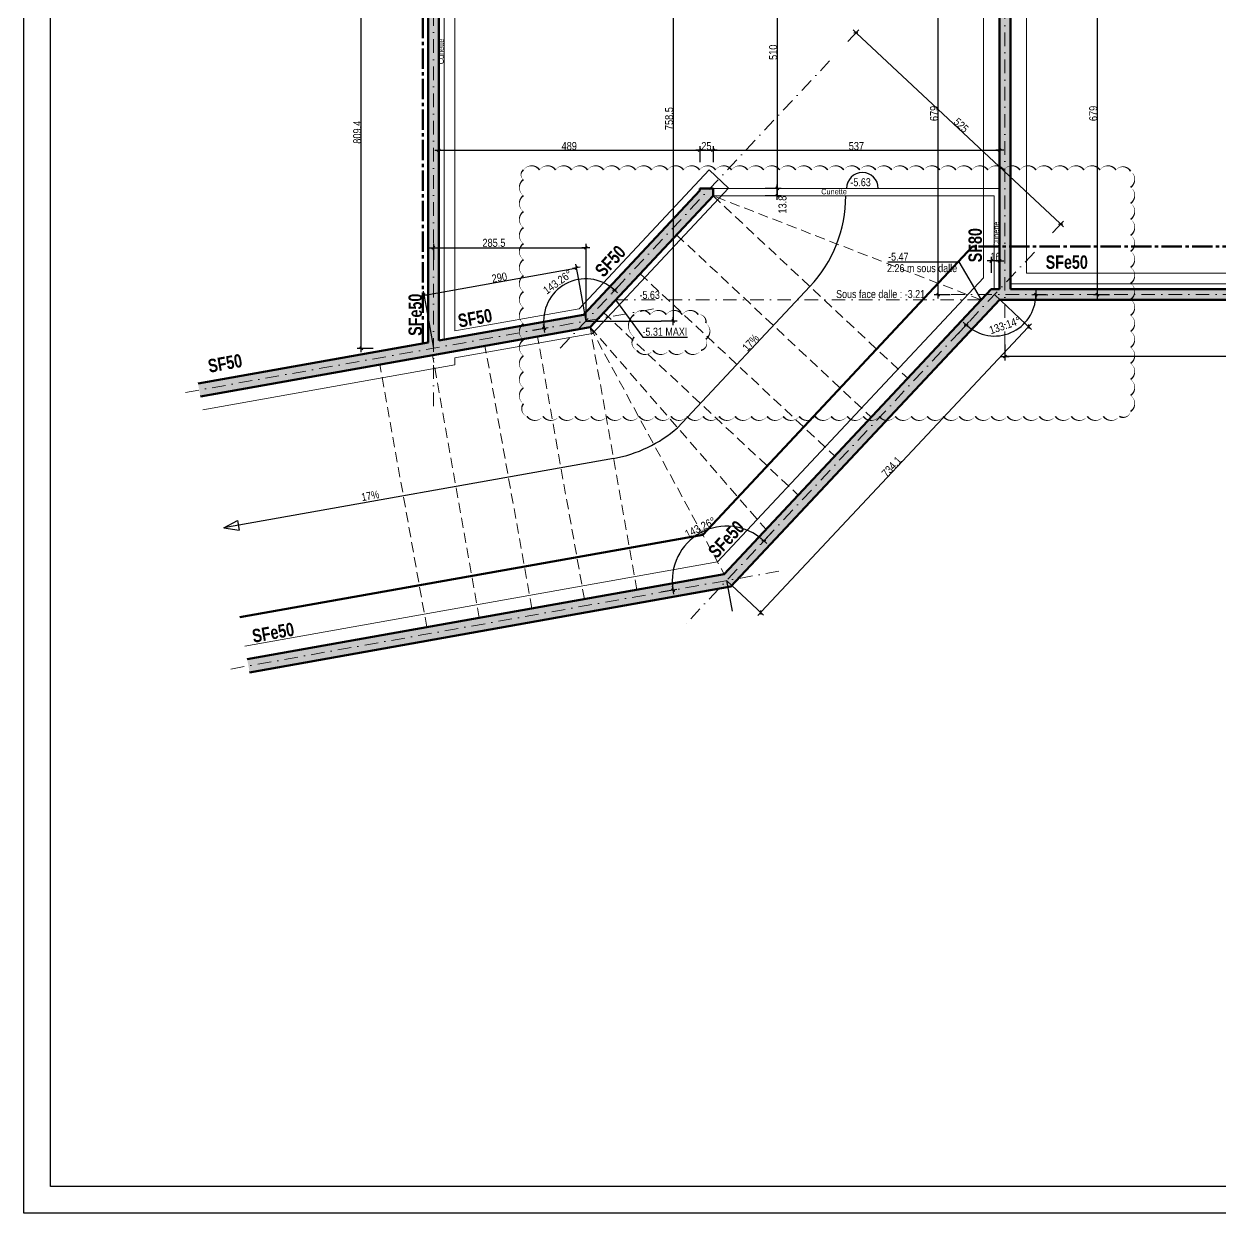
# Model space of a CAD drawing. Header units: centimetres. Extents: x -4990 to 114398, y -61489 to -12305.
# Drawn here: x 28113 to 30354, y -42944 to -40716 of the extents above; entities that cross this region are included whole.
import ezdxf
from ezdxf.enums import TextEntityAlignment as Align

# ---------------------------------------------------------------- set-up
doc = ezdxf.new("R2010")
doc.units = ezdxf.units.CM
doc.header["$LTSCALE"] = 0.5
for name, pattern in [('AXES2', [28.575, 19.05, -3.175, 3.175, -3.175]), ('CACHEX2', [19.05, 12.7, -6.35]), ('TIRETPTX2', [50.8, 25.4, -12.7, 0, -12.7])]:
    doc.linetypes.add(name, pattern=pattern)
doc.layers.get('DEFPOINTS').update_dxf_attribs({"linetype": 'CONTINUOUS'})
for name, color, linetype in [('01_Cad_2', 5, 'CONTINUOUS'), ('01_cote_gen', 4, 'CONTINUOUS'), ('01_poch_murs', 253, 'CONTINUOUS'), ('01_texte', 230, 'CONTINUOUS'), ('AA_COTES', 2, 'CONTINUOUS')]:
    doc.layers.add(name, color=color, linetype=linetype)
for name, color, linetype, lineweight in [('01_murs_coup', 5, 'CONTINUOUS', 60), ('01_sem', 42, 'CONTINUOUS', 15), ('01_tram_axes', 2, 'TIRETPTX2', 9)]:
    doc.layers.add(name, color=color, linetype=linetype, lineweight=lineweight)
doc.styles.add('ARIAL NA', font='ARIALN.TTF')
doc.styles.add('impact', font='impact.ttf')
doc.styles.add('MATTE_TXT', font='arial.ttf')
doc.styles.add('STYLE2', font='ARIALN.TTF')
doc.dimstyles.new('JB50', dxfattribs={"dimscale": 0.1, "dimtxt": 150, "dimasz": 15, "dimexe": 0.1, "dimexo": 0.1, "dimgap": 0.09, "dimtad": 1, "dimdec": 1, "dimdsep": 46, "dimtxsty": 'STYLE2', "dimblk1": 'BOND_G', "dimblk2": 'BOND_D', "dimsah": 1, "dimcen": 1.5, "dimdle": 0.01, "dimse1": 1, "dimse2": 1, "dimclrd": 4, "dimclre": 2, "dimclrt": 6, "dimazin": 2, "dimtfac": 2.333333, "dimtdec": 1, "dimtix": 1, "dimtmove": 2, "dimatfit": 3, "dimldrblk": 'BOND_G', "dimfxl": 1, "dimtolj": 1, "dimtzin": 0, "dimarcsym": 0})

# ---------------------------------------------------------------- blocks, each defined once
blk = doc.blocks.new('BOND_G')
at = {"layer": 'AA_COTES', "color": 0}
for p, q in [((0, -5), (0, 15)), ((5, 0), (-5, 0)), ((1.8, 1.8), (-1.8, -1.8))]:
    blk.add_line(p, q, dxfattribs=at)
blk = doc.blocks.new('BOND_D')
at = {"layer": 'AA_COTES', "color": 0}
for p, q in [((5, 0), (-5, 0)), ((-1.8, -1.8), (1.8, 1.8)), ((0, 5), (0, -15))]:
    blk.add_line(p, q, dxfattribs=at)
blk = doc.blocks.new('*D4047')
at = {"layer": '01_cote_gen', "color": 4, "lineweight": -2, "ltscale": 2, "transparency": 16777216}
blk.add_line((30853.7, -41339.4), (29952.7, -41339.4), dxfattribs=at)
at = {"layer": 'DEFPOINTS', "color": 0, "ltscale": 2}
for p in [(29951.2, -41317.8), (30855.2, -41317.8), (29951.2, -41339.4)]:
    blk.add_point(p, dxfattribs=at)
at = {"layer": '01_cote_gen', "color": 4, "lineweight": -2, "ltscale": 2, "transparency": 16777216, "xscale": 1.5, "yscale": 1.5, "zscale": 1.5, "rotation": 180}
blk.add_blockref('BOND_D', (29951.2, -41339.4), dxfattribs=at)
at = {"layer": '01_cote_gen', "color": 4, "lineweight": -2, "ltscale": 2, "transparency": 16777216, "xscale": 1.5, "yscale": 1.5, "zscale": 1.5}
blk.add_blockref('BOND_G', (30855.2, -41339.4), dxfattribs=at)
at = {"layer": '01_cote_gen', "color": 6, "ltscale": 2, "transparency": 16777216, "insert": (30403.2, -41331.7), "char_height": 15, "attachment_point": 5, "style": 'STYLE2'}
blk.add_mtext('\\A1;904', dxfattribs=at)
blk = doc.blocks.new('*D4052')
at = {"layer": '01_cote_gen', "color": 4, "lineweight": -2, "ltscale": 2, "transparency": 16777216}
blk.add_line((29673, -40733.7), (30054.4, -41090.1), dxfattribs=at)
at = {"layer": 'DEFPOINTS', "color": 0, "ltscale": 2}
for p in [(29622.6, -40785.5), (30055.5, -41091.2), (30006.1, -41143.9)]:
    blk.add_point(p, dxfattribs=at)
at = {"layer": '01_cote_gen', "color": 4, "lineweight": -2, "ltscale": 2, "transparency": 16777216, "xscale": 1.5, "yscale": 1.5, "zscale": 1.5}
for name, p, rotation in [('BOND_G', (29671.9, -40732.7), 136.9369686569223), ('BOND_D', (30055.5, -41091.2), 316.9369686569223)]:
    blk.add_blockref(name, p, dxfattribs=dict(at, rotation=rotation))
at = {"layer": '01_cote_gen', "color": 6, "ltscale": 2, "transparency": 16777216, "insert": (29868.9, -40906.3), "char_height": 15, "attachment_point": 5, "rotation": 316.937, "style": 'STYLE2'}
blk.add_mtext('\\A1;525', dxfattribs=at)
blk = doc.blocks.new('*D4053')
at = {"layer": '01_cote_gen', "color": 4, "lineweight": -2, "ltscale": 2, "transparency": 16777216}
blk.add_line((28881.7, -41135.7), (29164.2, -41135.7), dxfattribs=at)
at = {"layer": 'DEFPOINTS', "color": 0, "ltscale": 2}
for p in [(29165.7, -41135.7), (28880.2, -41157.2), (29165.7, -41247.9)]:
    blk.add_point(p, dxfattribs=at)
at = {"layer": '01_cote_gen', "color": 4, "lineweight": -2, "ltscale": 2, "transparency": 16777216, "xscale": 1.5, "yscale": 1.5, "zscale": 1.5, "rotation": 180}
blk.add_blockref('BOND_G', (28880.2, -41135.7), dxfattribs=at)
at = {"layer": '01_cote_gen', "color": 4, "lineweight": -2, "ltscale": 2, "transparency": 16777216, "xscale": 1.5, "yscale": 1.5, "zscale": 1.5}
blk.add_blockref('BOND_D', (29165.7, -41135.7), dxfattribs=at)
at = {"layer": '01_cote_gen', "color": 6, "ltscale": 2, "transparency": 16777216, "insert": (28993.6, -41126.6), "char_height": 15, "attachment_point": 5, "style": 'STYLE2'}
blk.add_mtext('\\A1;285.5', dxfattribs=at)
blk = doc.blocks.new('*D4054')
at = {"layer": '01_cote_gen', "color": 4, "lineweight": -2, "ltscale": 2, "transparency": 16777216}
blk.add_line((28745.1, -41322.5), (28745.1, -40516), dxfattribs=at)
at = {"layer": 'DEFPOINTS', "color": 0, "ltscale": 2}
for p in [(28745.1, -40514.5), (28754.3, -40514.5), (28880.2, -41324)]:
    blk.add_point(p, dxfattribs=at)
at = {"layer": '01_cote_gen', "color": 4, "lineweight": -2, "ltscale": 2, "transparency": 16777216, "xscale": 1.5, "yscale": 1.5, "zscale": 1.5}
for name, p, rotation in [('BOND_D', (28745.1, -40514.5), 90), ('BOND_G', (28745.1, -41324), 270)]:
    blk.add_blockref(name, p, dxfattribs=dict(at, rotation=rotation))
at = {"layer": '01_cote_gen', "color": 6, "ltscale": 2, "transparency": 16777216, "insert": (28737.5, -40919.3), "char_height": 15, "attachment_point": 5, "rotation": 90, "style": 'STYLE2'}
blk.add_mtext('\\A1;809.4', dxfattribs=at)
blk = doc.blocks.new('*D4066')
at = {"layer": '01_cote_gen', "color": 4, "lineweight": -2, "ltscale": 2, "transparency": 16777216}
blk.add_line((30124.3, -41222.1), (30124.3, -40546.1), dxfattribs=at)
at = {"layer": 'DEFPOINTS', "color": 0, "ltscale": 2}
for p in [(30124.3, -40544.6), (30146.8, -40544.6), (30207.6, -41223.6)]:
    blk.add_point(p, dxfattribs=at)
at = {"layer": '01_cote_gen', "color": 4, "lineweight": -2, "ltscale": 2, "transparency": 16777216, "xscale": 1.5, "yscale": 1.5, "zscale": 1.5}
for name, p, rotation in [('BOND_D', (30124.3, -40544.6), 90), ('BOND_G', (30124.3, -41223.6), 270)]:
    blk.add_blockref(name, p, dxfattribs=dict(at, rotation=rotation))
at = {"layer": '01_cote_gen', "color": 6, "ltscale": 2, "transparency": 16777216, "insert": (30116.6, -40884.1), "char_height": 15, "attachment_point": 5, "rotation": 90, "style": 'STYLE2'}
blk.add_mtext('\\A1;679', dxfattribs=at)
blk = doc.blocks.new('*D4098')
at = {"layer": '01_cote_gen', "color": 4, "lineweight": -2, "ltscale": 2, "transparency": 16777216}
blk.add_line((29994.3, -41284.6), (29494.4, -41818), dxfattribs=at)
at = {"layer": 'DEFPOINTS', "color": 0, "ltscale": 2}
for p in [(29931.5, -41223.6), (29429.5, -41759.3), (29493.4, -41819.1)]:
    blk.add_point(p, dxfattribs=at)
at = {"layer": '01_cote_gen', "color": 4, "lineweight": -2, "ltscale": 2, "transparency": 16777216, "xscale": 1.5, "yscale": 1.5, "zscale": 1.5}
for name, p, rotation in [('BOND_G', (29995.4, -41283.5), 46.85957807586632), ('BOND_D', (29493.4, -41819.1), 226.8595780758663)]:
    blk.add_blockref(name, p, dxfattribs=dict(at, rotation=rotation))
at = {"layer": '01_cote_gen', "color": 6, "ltscale": 2, "transparency": 16777216, "insert": (29738.8, -41546), "char_height": 15, "attachment_point": 5, "rotation": 46.8596, "style": 'STYLE2'}
blk.add_mtext('\\A1;734.1', dxfattribs=at)
blk = doc.blocks.new('*D4099')
at = {"layer": '01_cote_gen', "color": 4, "lineweight": -2, "ltscale": 2, "transparency": 16777216}
blk.add_line((28863.9, -41224.3), (29146.4, -41173.9), dxfattribs=at)
at = {"layer": 'DEFPOINTS', "color": 0, "ltscale": 2}
for p in [(29147.9, -41173.6), (29165.7, -41273), (28880.2, -41324)]:
    blk.add_point(p, dxfattribs=at)
at = {"layer": '01_cote_gen', "color": 4, "lineweight": -2, "ltscale": 2, "transparency": 16777216, "xscale": 1.5, "yscale": 1.5, "zscale": 1.5}
for name, p, rotation in [('BOND_D', (29147.9, -41173.6), 10.11701883034872), ('BOND_G', (28862.4, -41224.6), 190.1170188303487)]:
    blk.add_blockref(name, p, dxfattribs=dict(at, rotation=rotation))
at = {"layer": '01_cote_gen', "color": 6, "ltscale": 2, "transparency": 16777216, "insert": (29003.8, -41191.6), "char_height": 15, "attachment_point": 5, "rotation": 10.117, "style": 'STYLE2'}
blk.add_mtext('\\A1;290', dxfattribs=at)
blk = doc.blocks.new('*D4100')
at = {"layer": '01_cote_gen', "color": 4, "lineweight": -2, "ltscale": 2, "transparency": 16777216}
blk.add_arc((29165.7, -41273), 79, 47.9472, 189.0294, dxfattribs=at)
at = {"layer": 'DEFPOINTS', "color": 0, "ltscale": 2}
for p in [(29159.3, -41194.3), (29227, -41207.6), (29165.7, -41273), (29036.9, -41296)]:
    blk.add_point(p, dxfattribs=at)
at = {"layer": '01_cote_gen', "color": 4, "lineweight": -2, "ltscale": 2, "transparency": 16777216, "xscale": 1.5, "yscale": 1.5, "zscale": 1.5}
for name, p, rotation in [('BOND_G', (29219.7, -41215.4), 317.4034009217252), ('BOND_D', (29087.9, -41286.9), 279.5731959844877)]:
    blk.add_blockref(name, p, dxfattribs=dict(at, rotation=rotation))
at = {"layer": '01_cote_gen', "color": 6, "ltscale": 2, "transparency": 16777216, "insert": (29113.2, -41199.9), "char_height": 15, "attachment_point": 5, "rotation": 35.6733, "style": 'STYLE2'}
blk.add_mtext('\\A1;143.26°', dxfattribs=at)
blk = doc.blocks.new('*D4101')
at = {"layer": '01_cote_gen', "color": 4, "lineweight": -2, "ltscale": 2, "transparency": 16777216}
blk.add_arc((29429.5, -41759.3), 101.9, 47.7027, 189.2739, dxfattribs=at)
at = {"layer": 'DEFPOINTS', "color": 0, "ltscale": 2}
for p in [(29348.8, -41697), (29478.9, -41706.5), (29429.5, -41759.3), (29277.9, -41786.3)]:
    blk.add_point(p, dxfattribs=at)
at = {"layer": '01_cote_gen', "color": 4, "lineweight": -2, "ltscale": 2, "transparency": 16777216, "xscale": 1.5, "yscale": 1.5, "zscale": 1.5}
for name, p, rotation in [('BOND_G', (29499.2, -41684.9), 317.2811250762941), ('BOND_D', (29329.2, -41777.2), 279.6954718299216)]:
    blk.add_blockref(name, p, dxfattribs=dict(at, rotation=rotation))
at = {"layer": '01_cote_gen', "color": 6, "ltscale": 2, "transparency": 16777216, "insert": (29380.3, -41659.8), "char_height": 15, "attachment_point": 5, "rotation": 26.3138, "style": 'STYLE2'}
blk.add_mtext('\\A1;143.26°', dxfattribs=at)
blk = doc.blocks.new('*D4102')
at = {"layer": '01_cote_gen', "color": 4, "lineweight": -2, "ltscale": 2, "transparency": 16777216}
blk.add_arc((29931.5, -41223.6), 77.5, 227.9683, 358.8912, dxfattribs=at)
at = {"layer": 'DEFPOINTS', "color": 0, "ltscale": 2}
for p in [(29931.5, -41223.6), (30016.1, -41223.6), (29884, -41274.3), (29986.9, -41277.8)]:
    blk.add_point(p, dxfattribs=at)
at = {"layer": '01_cote_gen', "color": 4, "lineweight": -2, "ltscale": 2, "transparency": 16777216, "xscale": 1.5, "yscale": 1.5, "zscale": 1.5}
for name, p, rotation in [('BOND_D', (30009, -41223.6), 89.44561702159818), ('BOND_G', (29878.5, -41280.2), 137.4139610542687)]:
    blk.add_blockref(name, p, dxfattribs=dict(at, rotation=rotation))
at = {"layer": '01_cote_gen', "color": 6, "ltscale": 2, "transparency": 16777216, "insert": (29951.2, -41281.1), "char_height": 15, "attachment_point": 5, "rotation": 18.8939, "style": 'STYLE2'}
blk.add_mtext('\\A1;133.14°', dxfattribs=at)
blk = doc.blocks.new('*D4200')
at = {"layer": '01_cote_gen', "color": 4, "lineweight": -2, "ltscale": 2, "transparency": 16777216}
blk.add_line((28891.7, -40953), (29377.7, -40953), dxfattribs=at)
at = {"layer": 'DEFPOINTS', "color": 0, "ltscale": 2}
for p in [(29379.2, -40953), (28890.2, -40977.5), (29379.2, -41024.6)]:
    blk.add_point(p, dxfattribs=at)
at = {"layer": '01_cote_gen', "color": 4, "lineweight": -2, "ltscale": 2, "transparency": 16777216, "xscale": 1.5, "yscale": 1.5, "zscale": 1.5, "rotation": 180}
blk.add_blockref('BOND_G', (28890.2, -40953), dxfattribs=at)
at = {"layer": '01_cote_gen', "color": 4, "lineweight": -2, "ltscale": 2, "transparency": 16777216, "xscale": 1.5, "yscale": 1.5, "zscale": 1.5}
blk.add_blockref('BOND_D', (29379.2, -40953), dxfattribs=at)
at = {"layer": '01_cote_gen', "color": 6, "ltscale": 2, "transparency": 16777216, "insert": (29134.7, -40945.3), "char_height": 15, "attachment_point": 5, "style": 'STYLE2'}
blk.add_mtext('\\A1;489', dxfattribs=at)
blk = doc.blocks.new('*D4201')
at = {"layer": '01_cote_gen', "color": 4, "lineweight": -2, "ltscale": 2, "transparency": 16777216}
blk.add_line((29380.7, -40953), (29402.7, -40953), dxfattribs=at)
at = {"layer": 'DEFPOINTS', "color": 0, "ltscale": 2}
for p in [(29404.2, -40953), (29379.2, -40975.5), (29404.2, -41024.6)]:
    blk.add_point(p, dxfattribs=at)
at = {"layer": '01_cote_gen', "color": 4, "lineweight": -2, "ltscale": 2, "transparency": 16777216, "xscale": 1.5, "yscale": 1.5, "zscale": 1.5, "rotation": 180}
blk.add_blockref('BOND_G', (29379.2, -40953), dxfattribs=at)
at = {"layer": '01_cote_gen', "color": 4, "lineweight": -2, "ltscale": 2, "transparency": 16777216, "xscale": 1.5, "yscale": 1.5, "zscale": 1.5}
blk.add_blockref('BOND_D', (29404.2, -40953), dxfattribs=at)
at = {"layer": '01_cote_gen', "color": 6, "ltscale": 2, "transparency": 16777216, "insert": (29391.7, -40945.3), "char_height": 15, "attachment_point": 5, "style": 'STYLE2'}
blk.add_mtext('\\A1;25', dxfattribs=at)
blk = doc.blocks.new('*D4202')
at = {"layer": '01_cote_gen', "color": 4, "lineweight": -2, "ltscale": 2, "transparency": 16777216}
blk.add_line((29405.7, -40953), (29939.7, -40953), dxfattribs=at)
at = {"layer": 'DEFPOINTS', "color": 0, "ltscale": 2}
for p in [(29941.2, -40953), (29404.2, -40975.5), (29941.2, -41003)]:
    blk.add_point(p, dxfattribs=at)
at = {"layer": '01_cote_gen', "color": 4, "lineweight": -2, "ltscale": 2, "transparency": 16777216, "xscale": 1.5, "yscale": 1.5, "zscale": 1.5, "rotation": 180}
blk.add_blockref('BOND_G', (29404.2, -40953), dxfattribs=at)
at = {"layer": '01_cote_gen', "color": 4, "lineweight": -2, "ltscale": 2, "transparency": 16777216, "xscale": 1.5, "yscale": 1.5, "zscale": 1.5}
blk.add_blockref('BOND_D', (29941.2, -40953), dxfattribs=at)
at = {"layer": '01_cote_gen', "color": 6, "ltscale": 2, "transparency": 16777216, "insert": (29672.7, -40945.3), "char_height": 15, "attachment_point": 5, "style": 'STYLE2'}
blk.add_mtext('\\A1;537', dxfattribs=at)
blk = doc.blocks.new('*D4203')
at = {"layer": '01_cote_gen', "color": 4, "lineweight": -2, "ltscale": 2, "transparency": 16777216}
blk.add_line((29524.5, -40516), (29524.5, -41023.1), dxfattribs=at)
at = {"layer": 'DEFPOINTS', "color": 0, "ltscale": 2}
for p in [(29552.4, -40514.5), (29507, -41024.6), (29524.5, -41024.6)]:
    blk.add_point(p, dxfattribs=at)
at = {"layer": '01_cote_gen', "color": 4, "lineweight": -2, "ltscale": 2, "transparency": 16777216, "xscale": 1.5, "yscale": 1.5, "zscale": 1.5}
for name, p, rotation in [('BOND_G', (29524.5, -40514.5), 90), ('BOND_D', (29524.5, -41024.6), 270)]:
    blk.add_blockref(name, p, dxfattribs=dict(at, rotation=rotation))
at = {"layer": '01_cote_gen', "color": 6, "ltscale": 2, "transparency": 16777216, "insert": (29516.8, -40769.5), "char_height": 15, "attachment_point": 5, "rotation": 90, "style": 'STYLE2'}
blk.add_mtext('\\A1;510', dxfattribs=at)
blk = doc.blocks.new('*D4204')
at = {"layer": '01_cote_gen', "color": 4, "lineweight": -2, "ltscale": 2, "transparency": 16777216}
blk.add_line((29524.5, -41026.1), (29524.5, -41036.9), dxfattribs=at)
at = {"layer": 'DEFPOINTS', "color": 0, "ltscale": 2}
for p in [(29510.5, -41024.6), (29510.5, -41038.4), (29524.5, -41038.4)]:
    blk.add_point(p, dxfattribs=at)
at = {"layer": '01_cote_gen', "color": 4, "lineweight": -2, "ltscale": 2, "transparency": 16777216, "xscale": 1.5, "yscale": 1.5, "zscale": 1.5}
for name, p, rotation in [('BOND_G', (29524.5, -41024.6), 90), ('BOND_D', (29524.5, -41038.4), 270)]:
    blk.add_blockref(name, p, dxfattribs=dict(at, rotation=rotation))
at = {"layer": '01_cote_gen', "color": 6, "ltscale": 2, "transparency": 16777216, "insert": (29534.3, -41055), "char_height": 15, "attachment_point": 5, "rotation": 90, "style": 'STYLE2'}
blk.add_mtext('\\A1;13.8', dxfattribs=at)
blk = doc.blocks.new('*D4205')
at = {"layer": '01_cote_gen', "color": 4, "lineweight": -2, "ltscale": 2, "transparency": 16777216}
for p, q in [((29923.7, -41160.5), (29922.2, -41160.5)), ((29941.2, -41160.5), (29925.2, -41160.5)), ((29942.7, -41160.5), (29944.2, -41160.5))]:
    blk.add_line(p, q, dxfattribs=at)
at = {"layer": 'DEFPOINTS', "color": 0, "ltscale": 2}
for p in [(29925.2, -41160.5), (29925.2, -41213.6), (29941.2, -41207.5)]:
    blk.add_point(p, dxfattribs=at)
at = {"layer": '01_cote_gen', "color": 4, "lineweight": -2, "ltscale": 2, "transparency": 16777216, "xscale": 1.5, "yscale": 1.5, "zscale": 1.5}
blk.add_blockref('BOND_D', (29925.2, -41160.5), dxfattribs=at)
at = {"layer": '01_cote_gen', "color": 4, "lineweight": -2, "ltscale": 2, "transparency": 16777216, "xscale": 1.5, "yscale": 1.5, "zscale": 1.5, "rotation": 180}
blk.add_blockref('BOND_G', (29941.2, -41160.5), dxfattribs=at)
at = {"layer": '01_cote_gen', "color": 6, "ltscale": 2, "transparency": 16777216, "insert": (29933.2, -41152.8), "char_height": 15, "attachment_point": 5, "style": 'STYLE2'}
blk.add_mtext('\\A1;16', dxfattribs=at)
blk = doc.blocks.new('*D4206')
at = {"layer": '01_cote_gen', "color": 4, "lineweight": -2, "ltscale": 2, "transparency": 16777216}
blk.add_line((29329.5, -40516), (29329.5, -41271.5), dxfattribs=at)
at = {"layer": 'DEFPOINTS', "color": 0, "ltscale": 2}
for p in [(29228, -40514.5), (29307, -41273), (29329.5, -41273)]:
    blk.add_point(p, dxfattribs=at)
at = {"layer": '01_cote_gen', "color": 4, "lineweight": -2, "ltscale": 2, "transparency": 16777216, "xscale": 1.5, "yscale": 1.5, "zscale": 1.5}
for name, p, rotation in [('BOND_G', (29329.5, -40514.5), 90), ('BOND_D', (29329.5, -41273), 270)]:
    blk.add_blockref(name, p, dxfattribs=dict(at, rotation=rotation))
at = {"layer": '01_cote_gen', "color": 6, "ltscale": 2, "transparency": 16777216, "insert": (29321.8, -40893.8), "char_height": 15, "attachment_point": 5, "rotation": 90, "style": 'STYLE2'}
blk.add_mtext('\\A1;758.5', dxfattribs=at)
blk = doc.blocks.new('*D4207')
at = {"layer": '01_cote_gen', "color": 4, "lineweight": -2, "ltscale": 2, "transparency": 16777216}
blk.add_line((29826, -41222.1), (29826, -40546.1), dxfattribs=at)
at = {"layer": 'DEFPOINTS', "color": 0, "ltscale": 2}
for p in [(29826, -40544.6), (29850.5, -40544.6), (29850.5, -41223.6)]:
    blk.add_point(p, dxfattribs=at)
at = {"layer": '01_cote_gen', "color": 4, "lineweight": -2, "ltscale": 2, "transparency": 16777216, "xscale": 1.5, "yscale": 1.5, "zscale": 1.5}
for name, p, rotation in [('BOND_D', (29826, -40544.6), 90), ('BOND_G', (29826, -41223.6), 270)]:
    blk.add_blockref(name, p, dxfattribs=dict(at, rotation=rotation))
at = {"layer": '01_cote_gen', "color": 6, "ltscale": 2, "transparency": 16777216, "insert": (29818.3, -40884.1), "char_height": 15, "attachment_point": 5, "rotation": 90, "style": 'STYLE2'}
blk.add_mtext('\\A1;679', dxfattribs=at)

msp = doc.modelspace()

# ---------------------------------------------------------------- hatches: boundary and pattern name
at = {"layer": '01_poch_murs', "ltscale": 2}
h = msp.add_hatch(color=256, dxfattribs=at)
h.dxf.hatch_style = 1
h.paths.add_polyline_path([(30854.176, -40504.6), (30836.176, -40504.6), (30836.176, -41213.6), (29961.17, -41213.6), (29961.17, -40504.6), (29941.17, -40504.6), (29941.17, -41213.6), (29925.215, -41213.6), (29425.024, -41747.36), (28531.405, -41906.812), (28535.796, -41931.423), (29437.589, -41770.513), (29940.735, -41233.6), (30854.176, -41233.6)])
h.paths.add_polyline_path([(29404.172, -41038.392), (29404.172, -41024.56), (29379.172, -41024.56), (29379.172, -41028.509), (29161.162, -41261.15), (28890.174, -41309.503), (28890.174, -40524.54), (29449.166, -40524.54), (29449.166, -40504.54), (28966.174, -40504.539), (28966.174, -40190.532), (29106.171, -40190.532), (29106.171, -40364.54), (29449.166, -40364.54), (29449.166, -40274.537), (29429.166, -40274.537), (29429.166, -40346.54), (29126.171, -40346.54), (29126.171, -40127.54), (29429.166, -40127.54), (29429.166, -40174.54), (29449.166, -40174.54), (29449.166, -40102.54), (29429.166, -40102.54), (29429.166, -40109.54), (29126.171, -40109.54), (29126.171, -39673.535), (29429.166, -39673.535), (29429.166, -40000.543), (29449.166, -40000.543), (29449.166, -39035.54), (30269.166, -39035.54), (30269.166, -39947.587), (30327.162, -39947.587), (30327.162, -39929.587), (30289.166, -39929.587), (30289.166, -39017.54), (29449.166, -39017.54), (29449.166, -38947.54), (29463.164, -38947.54), (29463.164, -38929.54), (29429.166, -38929.54), (29429.166, -39653.535), (29106.171, -39653.535), (29106.171, -40170.532), (28946.174, -40170.532), (28946.174, -40504.54), (28870.174, -40504.54), (28870.174, -41313.072), (28439.184, -41389.975), (28443.575, -41414.586), (29173.727, -41284.303)])

# ---------------------------------------------------------------- linework, layer by layer
at = {"layer": '01_Cad_2'}
for p, q in [((28112.925, -42944.196), (28112.925, -38744.196)), ((33345.558, -42944.196), (28112.925, -42944.196))]:
    msp.add_line(p, q, dxfattribs=at)
at = {"layer": '01_Cad_2', "color": 2}
for p, q in [((28162.925, -42894.196), (28162.925, -38794.196)), ((33002.925, -42894.196), (28162.925, -42894.196))]:
    msp.add_line(p, q, dxfattribs=at)
at = {"layer": '01_cote_gen', "ltscale": 2}
for p, q in [((29165.661, -41158.228), (29165.661, -41273.044)), ((29151.876, -41195.786), (29165.661, -41273.044)), ((29931.49, -41223.6), (29978.953, -41268.077)), ((28866.388, -41246.727), (28880.174, -41323.985)), ((29165.661, -41273.044), (29307, -41273.044)), ((29429.523, -41759.255), (29476.986, -41803.732)), ((29429.523, -41759.255), (29439.718, -41816.388))]:
    msp.add_line(p, q, dxfattribs=at)
at = {"layer": '01_murs_coup', "linetype": 'AXES2', "ltscale": 4}
for p, q in [((28860.174, -41314.856), (28860.174, -40494.54)), ((33483.133, -41133.6), (29890.547, -41133.6))]:
    msp.add_line(p, q, dxfattribs=at)
at = {"layer": '01_murs_coup'}
for p, q in [((28870.174, -40504.54), (28870.174, -41313.072)), ((29941.17, -40504.6), (29941.17, -41213.6)), ((29961.17, -40504.6), (29961.17, -41213.6)), ((28890.174, -41309.503), (28890.174, -40524.54)), ((29379.172, -41028.509), (29161.162, -41261.15)), ((29379.172, -41028.509), (29379.172, -41024.56)), ((29379.172, -41024.56), (29404.172, -41024.56)), ((29404.172, -41024.56), (29404.172, -41038.392)), ((29404.172, -41038.392), (29173.727, -41284.303)), ((29890.547, -41133.6), (29384.817, -41673.271)), ((29925.215, -41213.6), (29425.024, -41747.36)), ((29941.17, -41213.6), (29925.215, -41213.6)), ((29941.17, -41213.6), (29925.215, -41213.6)), ((29961.17, -41213.6), (30836.176, -41213.6)), ((30836.176, -41213.6), (29961.17, -41213.6)), ((29437.589, -41770.513), (29940.735, -41233.6)), ((30854.176, -41233.6), (29940.735, -41233.6)), ((29161.162, -41261.15), (28890.174, -41309.503)), ((29173.727, -41284.303), (28443.575, -41414.586)), ((28870.174, -41313.072), (28439.184, -41389.975)), ((29384.817, -41673.271), (28517.352, -41828.056)), ((29425.024, -41747.36), (28531.405, -41906.812)), ((28535.796, -41931.423), (29437.589, -41770.513))]:
    msp.add_line(p, q, dxfattribs=at)
at = {"layer": '01_poch_murs', "linetype": 'CACHEX2', "lineweight": 5, "ltscale": 3}
for p, q in [((29404.172, -41038.392), (29769.012, -41380.287)), ((29906.473, -41233.6), (29404.172, -41038.392)), ((29335.793, -41111.36), (29700.633, -41453.255)), ((29267.414, -41184.328), (29632.254, -41526.223)), ((29199.035, -41257.296), (29563.875, -41599.191)), ((29163.112, -41794.094), (29075.282, -41301.869)), ((29261.557, -41776.528), (29173.727, -41284.303)), ((29173.727, -41284.303), (29503.565, -41663.548)), ((29173.727, -41284.303), (29425.024, -41747.36)), ((29064.667, -41811.66), (28976.837, -41319.434)), ((28966.221, -41829.226), (28878.392, -41337)), ((28867.776, -41846.792), (28779.947, -41354.566))]:
    msp.add_line(p, q, dxfattribs=at)
at = {"layer": '01_sem', "ltscale": 2}
for p, q in [((28870.174, -41303.051), (28870.174, -40489.54)), ((29911.17, -41192.027), (29911.17, -40484.6)), ((29991.17, -41183.6), (29991.17, -40484.6)), ((28900.174, -41307.719), (28900.174, -40534.54)), ((28920.174, -41291.453), (28920.174, -40539.54)), ((29396.595, -40990.051), (29153.097, -41249.892)), ((29433.079, -41024.24), (29396.595, -40990.051)), ((29433.079, -41024.24), (29178.226, -41296.197)), ((29404.172, -41024.56), (29941.17, -41024.56)), ((29404.172, -41038.392), (29931.17, -41038.392)), ((29931.17, -41038.392), (29931.17, -41213.6)), ((29412.46, -41724.207), (29911.17, -41192.027)), ((30815.176, -41183.6), (29991.17, -41183.6)), ((33553.133, -41203.6), (29961.17, -41203.6)), ((29153.097, -41249.892), (28920.174, -41291.453)), ((29178.226, -41296.197), (28920.174, -41342.243)), ((28857.369, -41315.357), (28439.184, -41389.975)), ((28920.174, -41354.94), (28920.174, -41342.243)), ((28920.174, -41354.94), (28447.967, -41439.198)), ((28527.013, -41882.201), (29412.46, -41724.207))]:
    msp.add_line(p, q, dxfattribs=at)
at = {"layer": '01_texte'}
for p, q in [((29731.704, -41162), (29864.704, -41162)), ((29864.704, -41162), (29906.473, -41233.6)), ((29585.643, -41208.451), (29337.789, -41472.939)), ((29221.241, -41233.6), (29272.5, -41303)), ((29272.5, -41303), (29356.5, -41303)), ((29217.642, -41530.415), (28487.49, -41660.699)), ((28487.49, -41660.699), (28513, -41647)), ((28487.49, -41660.699), (28516.164, -41664.73)), ((28513, -41647), (28516.164, -41664.73))]:
    msp.add_line(p, q, dxfattribs=at)
for points in [[(29049, -40990, 0, 3, -0.52056705), (29079, -40990, 0, 3, -0.52056705), (29109, -40990, 0, 3, -0.52056705), (29139, -40990, 0, 3, -0.52056705), (29169, -40990, 0, 3, -0.52056705), (29199, -40990, 0, 3, -0.52056705), (29229, -40990, 0, 3, -0.52056705), (29259, -40990, 0, 3, -0.52056705), (29289, -40990, 0, 3, -0.52056705), (29319, -40990, 0, 3, -0.52056705), (29349, -40990, 0, 3, -0.52056705), (29379, -40990, 0, 3, -0.52056705), (29409, -40990, 0, 3, -0.52056705), (29439, -40990, 0, 3, -0.52056705), (29469, -40990, 0, 3, -0.52056705), (29499, -40990, 0, 3, -0.52056705), (29529, -40990, 0, 3, -0.52056705), (29559, -40990, 0, 3, -0.52056705), (29589, -40990, 0, 3, -0.52056705), (29619, -40990, 0, 3, -0.52056705), (29649, -40990, 0, 3, -0.52056705), (29679, -40990, 0, 3, -0.52056705), (29709, -40990, 0, 3, -0.52056705), (29739, -40990, 0, 3, -0.52056705), (29769, -40990, 0, 3, -0.52056705), (29799, -40990, 0, 3, -0.52056705), (29829, -40990, 0, 3, -0.52056705), (29859, -40990, 0, 3, -0.52056705), (29889, -40990, 0, 3, -0.52056705), (29919, -40990, 0, 3, -0.52056705), (29949, -40990, 0, 3, -0.52056705), (29979, -40990, 0, 3, -0.52056705), (30009, -40990, 0, 3, -0.52056705), (30039, -40990, 0, 3, -0.52056705), (30069, -40990, 0, 3, -0.52056705), (30099, -40990, 0, 3, -0.52056705), (30129, -40990, 0, 3, -0.52056705), (30159, -40990, 0, 3, -0.52056705), (30186.5, -40992.5, 0, 3, -0.52056705), (30186.5, -41022.5, 0, 3, -0.52056705), (30186.5, -41052.5, 0, 3, -0.52056705), (30186.5, -41082.5, 0, 3, -0.52056705), (30186.5, -41112.5, 0, 3, -0.52056705), (30186.5, -41142.5, 0, 3, -0.52056705), (30186.5, -41172.5, 0, 3, -0.52056705), (30186.5, -41202.5, 0, 3, -0.52056705), (30186.5, -41232.5, 0, 3, -0.52056705), (30186.5, -41262.5, 0, 3, -0.52056705), (30186.5, -41292.5, 0, 3, -0.52056705), (30186.5, -41322.5, 0, 3, -0.52056705), (30186.5, -41352.5, 0, 3, -0.52056705), (30186.5, -41382.5, 0, 3, -0.52056705), (30186.5, -41412.5, 0, 3, -0.52056705), (30186.5, -41442.5, 0, 3, -0.52056705), (30165.5, -41451.5, 0, 3, -0.52056705), (30135.5, -41451.5, 0, 3, -0.52056705), (30105.5, -41451.5, 0, 3, -0.52056705), (30075.5, -41451.5, 0, 3, -0.52056705), (30045.5, -41451.5, 0, 3, -0.52056705), (30015.5, -41451.5, 0, 3, -0.52056705), (29985.5, -41451.5, 0, 3, -0.52056705), (29955.5, -41451.5, 0, 3, -0.52056705), (29925.5, -41451.5, 0, 3, -0.52056705), (29895.5, -41451.5, 0, 3, -0.52056705), (29865.5, -41451.5, 0, 3, -0.52056705), (29835.5, -41451.5, 0, 3, -0.52056705), (29805.5, -41451.5, 0, 3, -0.52056705), (29775.5, -41451.5, 0, 3, -0.52056705), (29745.5, -41451.5, 0, 3, -0.52056705), (29715.5, -41451.5, 0, 3, -0.52056705), (29685.5, -41451.5, 0, 3, -0.52056705), (29655.5, -41451.5, 0, 3, -0.52056705), (29625.5, -41451.5, 0, 3, -0.52056705), (29595.5, -41451.5, 0, 3, -0.52056705), (29565.5, -41451.5, 0, 3, -0.52056705), (29535.5, -41451.5, 0, 3, -0.52056705), (29505.5, -41451.5, 0, 3, -0.52056705), (29475.5, -41451.5, 0, 3, -0.52056705), (29445.5, -41451.5, 0, 3, -0.52056705), (29415.5, -41451.5, 0, 3, -0.52056705), (29385.5, -41451.5, 0, 3, -0.52056705), (29355.5, -41451.5, 0, 3, -0.52056705), (29325.5, -41451.5, 0, 3, -0.52056705), (29295.5, -41451.5, 0, 3, -0.52056705), (29265.5, -41451.5, 0, 3, -0.52056705), (29235.5, -41451.5, 0, 3, -0.52056705), (29205.5, -41451.5, 0, 3, -0.52056705), (29175.5, -41451.5, 0, 3, -0.52056705), (29145.5, -41451.5, 0, 3, -0.52056705), (29115.5, -41451.5, 0, 3, -0.52056705), (29085.5, -41451.5, 0, 3, -0.52056705), (29055.5, -41451.5, 0, 3, -0.52056705), (29049, -41428, 0, 3, -0.52056705), (29049, -41398, 0, 3, -0.52056705), (29049, -41368, 0, 3, -0.52056705), (29049, -41338, 0, 3, -0.52056705), (29049, -41308, 0, 3, -0.52056705), (29049, -41278, 0, 3, -0.52056705), (29049, -41248, 0, 3, -0.52056705), (29049, -41218, 0, 3, -0.52056705), (29049, -41188, 0, 3, -0.52056705), (29049, -41158, 0, 3, -0.52056705), (29049, -41128, 0, 3, -0.52056705), (29049, -41098, 0, 3, -0.52056705), (29049, -41068, 0, 3, -0.52056705), (29049, -41038, 0, 3, -0.52056705), (29049, -41008, 0, 3, -0.52056705)], [(29256.5, -41261, 0, 3, -0.52056705), (29286.5, -41261, 0, 3, -0.52056705), (29316.5, -41261, 0, 3, -0.52056705), (29346.5, -41261, 0, 3, -0.52056705), (29376.5, -41261, 0, 3, -0.52056705), (29390.5, -41277, 0, 3, -0.52056705), (29390.5, -41307, 0, 3, -0.52056705), (29381.5, -41328, 0, 3, -0.52056705), (29351.5, -41328, 0, 3, -0.52056705), (29321.5, -41328, 0, 3, -0.52056705), (29291.5, -41328, 0, 3, -0.52056705), (29261.5, -41328, 0, 3, -0.52056705), (29256.5, -41303, 0, 3, -0.52056705)]]:
    msp.add_lwpolyline(points, format="xyseb", close=True, dxfattribs=at)
for centre, radius, start, end in [((29684.137, -41024.56), 29.637, 0, 180), ((29404.172, -41038.392), 248.7, 316.859578, 0), ((29173.727, -41284.303), 250, 280.117019, 311.014196)]:
    msp.add_arc(centre, radius, start, end, dxfattribs=at)
at = {"layer": '01_tram_axes', "ltscale": 2}
for p, q in [((29951.17, -41317.786), (29951.17, -40346.807)), ((28880.174, -41432.317), (28880.174, -40457.789)), ((29622.576, -40785.465), (29111.72, -41330.606)), ((30006.143, -41143.937), (29352.796, -41841.131)), ((29906.473, -41233.6), (29221.241, -41233.6)), ((29850.5, -41223.6), (33833.219, -41223.6)), ((29292.333, -41250.442), (28408.653, -41408.12)), ((28500.874, -41924.957), (29527.356, -41741.798))]:
    msp.add_line(p, q, dxfattribs=at)

# ---------------------------------------------------------------- texts
at = {"layer": '01_texte', "style": 'ARIAL NA'}
for p in [(28899.44, -40791.991), (29939.709, -41134.614)]:
    msp.add_text('Cunette', height=10, rotation=90, dxfattribs=at).set_placement(p)
at = {"layer": '01_texte', "style": 'MATTE_TXT', "width": 0.8}
for s, p in [('-5.63', (29680.613, -41024.961)), ('-5.47', (29751.317, -41164.461)), ('2.26 m sous dalle', (29795.817, -41185.961)), ('-5.63', (29285.415, -41236.075)), ('Sous face dalle : -3.21', (29718.116, -41234.501)), ('-5.31 MAXI', (29313.915, -41305.075))]:
    msp.add_text(s, height=15, dxfattribs=at).set_placement(p, align=Align.BOTTOM_CENTER)
at = {"layer": '01_texte', "style": 'ARIAL NA'}
msp.add_text('Cunette', height=10, dxfattribs=at).set_placement((29606.817, -41035.614))
at = {"layer": '01_texte', "style": 'impact'}
for s, rotation, p in [('SF80', 90, (29915.349, -41131.017)), ('SF50', 46.859578, (29226.173, -41174.35)), ('SFe50', 90, (28866.105, -41261.275)), ('SF50', 10.117019, (28961.691, -41287.137)), ('SF50', 10.117019, (28493.313, -41371.784)), ('SFe50', 46.859578, (29443.414, -41695.47)), ('SFe50', 10.117019, (28583.338, -41876.315))]:
    msp.add_text(s, height=25, rotation=rotation, dxfattribs=at).set_placement(p, align=Align.BOTTOM_CENTER)
msp.add_text('SFe50', height=25, dxfattribs=at).set_placement((30066.849, -41182.713), align=Align.BOTTOM_CENTER)
at = {"layer": '01_texte', "style": 'MATTE_TXT', "width": 0.8}
for rotation, p in [(46.859578, (29483.358, -41321.53)), (10.117019, (28763.932, -41612.122))]:
    msp.add_text('17%%%', height=15, rotation=rotation, dxfattribs=at).set_placement(p, align=Align.BOTTOM_CENTER)

# ---------------------------------------------------------------- dimensions: what is measured, and where the dimension line sits
at = {"layer": '01_cote_gen', "ltscale": 2}
for base, p1, p2, picture, middle in [((28745.13, -40514.54), (28880.174, -41323.985), (28754.281, -40514.54), '*D4054', (28737.463, -40919.262)), ((29329.5, -41273.044), (29228, -40514.54), (29307, -41273.044), '*D4206', (29321.832, -40893.792)), ((29524.5, -41024.56), (29552.38, -40514.54), (29507, -41024.56), '*D4203', (29516.832, -40769.55)), ((29826, -40544.635), (29850.5, -41223.6), (29850.5, -40544.635), '*D4207', (29818.332, -40884.117)), ((30124.315, -40544.635), (30207.646, -41223.6), (30146.815, -40544.635), '*D4066', (30116.647, -40884.117))]:
    dim = msp.add_linear_dim(base=base, p1=p1, p2=p2, angle=90, dimstyle='JB50', dxfattribs=at)
    dim.commit()
    dim.dimension.update_dxf_attribs({"geometry": picture, "text_midpoint": middle})
for p1, p2, distance, picture, middle in [((29622.576, -40785.465), (30006.143, -41143.937), 72.246, '*D4052', (29868.924, -40906.316)), ((28880.174, -41323.985), (29165.661, -41273.044), 100.979, '*D4099', (29003.833, -41191.558)), ((29931.49, -41223.6), (29429.523, -41759.255), 87.546, '*D4098', (29738.792, -41546.047))]:
    dim = msp.add_aligned_dim(p1=p1, p2=p2, distance=distance, dimstyle='JB50', dxfattribs=at)
    dim.commit()
    dim.dimension.update_dxf_attribs({"geometry": picture, "text_midpoint": middle})
for base, p1, p2, picture, middle in [((29379.172, -40953), (28890.174, -40977.494), (29379.172, -41024.56), '*D4200', (29134.673, -40945.332)), ((29404.172, -40953), (29379.172, -40975.5), (29404.172, -41024.56), '*D4201', (29391.672, -40945.332)), ((29941.17, -40953), (29404.172, -40975.5), (29941.17, -41003), '*D4202', (29672.671, -40945.332)), ((29925.215, -41160.5), (29941.17, -41207.5), (29925.215, -41213.6), '*D4205', (29933.192, -41152.832)), ((29951.17, -41339.366), (30855.176, -41317.786), (29951.17, -41317.786), '*D4047', (30403.173, -41331.699))]:
    dim = msp.add_linear_dim(base=base, p1=p1, p2=p2, dimstyle='JB50', dxfattribs=at)
    dim.commit()
    dim.dimension.update_dxf_attribs({"geometry": picture, "text_midpoint": middle})
dim = msp.add_linear_dim(base=(29524.5, -41038.392), p1=(29510.5, -41024.56), p2=(29510.5, -41038.392), angle=90, dimstyle='JB50', dxfattribs=at)
dim.commit()
dim.dimension.update_dxf_attribs({"geometry": '*D4204', "text_midpoint": (29534.332, -41054.976), "dimtype": 160})
dim = msp.add_linear_dim(base=(29165.661, -41135.728), p1=(28880.174, -41157.238), p2=(29165.661, -41247.854), dimstyle='JB50', dxfattribs=at)
dim.commit()
dim.dimension.update_dxf_attribs({"geometry": '*D4053', "text_midpoint": (28993.578, -41126.619), "dimtype": 160})
for base, center, p1, p2, picture, middle in [((29159.308, -41194.281), (29165.661, -41273.044), (29036.884, -41296.023), (29227.017, -41207.571), '*D4100', (29113.166, -41199.918)), ((29986.89, -41277.814), (29931.49, -41223.6), (29883.961, -41274.318), (30016.143, -41223.6), '*D4102', (29951.17, -41281.099)), ((29348.796, -41697.007), (29429.523, -41759.255), (29277.934, -41786.303), (29478.95, -41706.511), '*D4101', (29380.344, -41659.808))]:
    dim = msp.add_angular_dim_3p(base=base, center=center, p1=p1, p2=p2, dimstyle='JB50', dxfattribs=at)
    dim.commit()
    dim.dimension.update_dxf_attribs({"geometry": picture, "text_midpoint": middle, "dimtype": 165})

doc.saveas('drawing.dxf')
